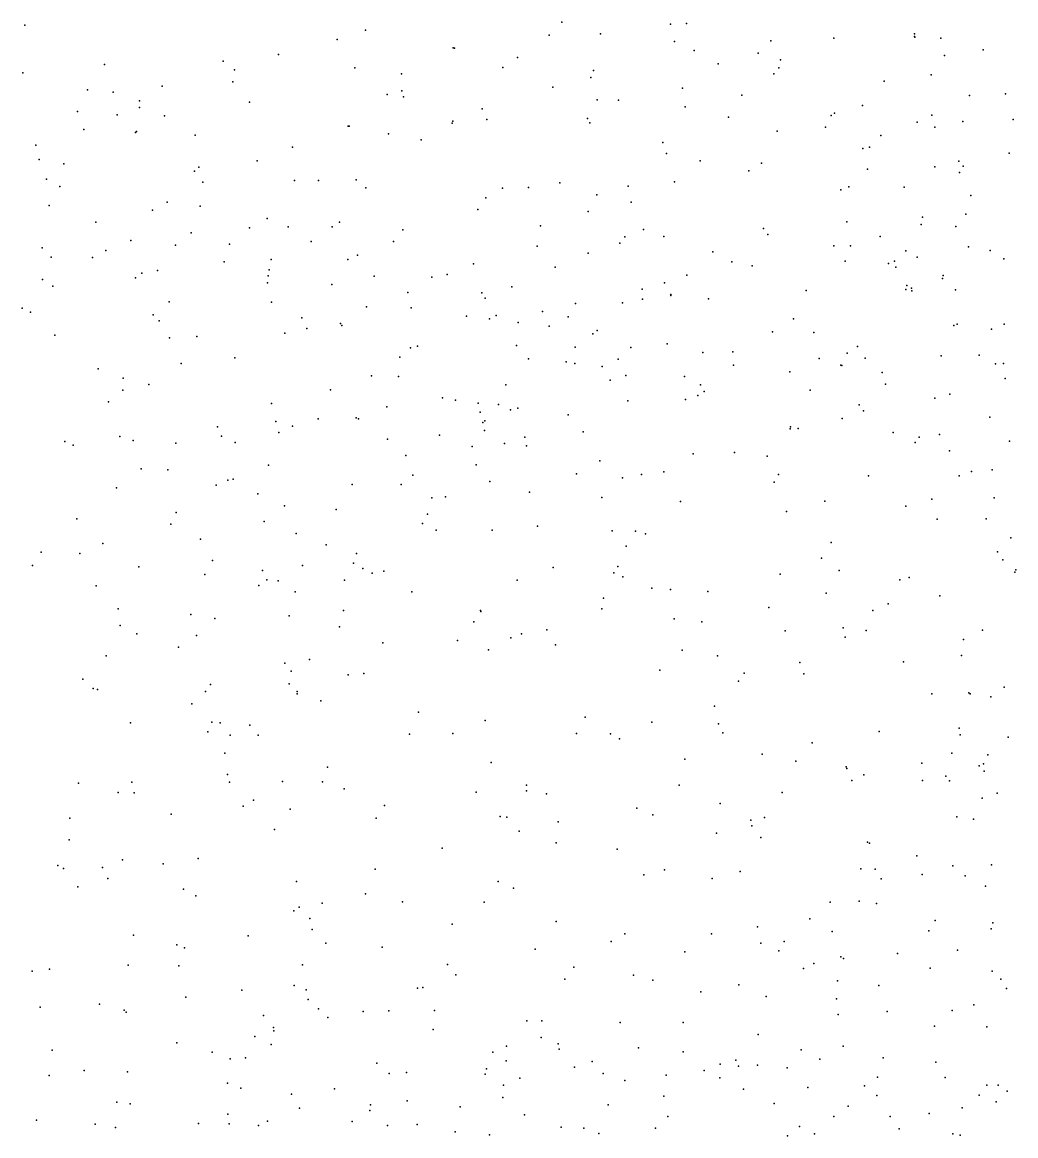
# Model space of a CAD drawing. Header units: metres. Extents: x -23.9 to 23.9, y -28.5 to 28.5.
# Drawn here: x -2.245 to -1.499, y 0.014 to 0.85 of the extents above; entities that cross this region are included whole.
import ezdxf

# ---------------------------------------------------------------- set-up
doc = ezdxf.new("R2010")
doc.units = ezdxf.units.M

msp = doc.modelspace()

# ---------------------------------------------------------------- linework, layer by layer
for p in [(-2.2426, 0.8477, -19.7095), (-1.8394, 0.85, -9.4086), (-1.7579, 0.8486, -19.9706), (-1.7458, 0.8491, -6.0269), (-2.0082, 0.837, -5.4439), (-1.9869, 0.8441, 23.8828), (-1.8489, 0.8402, -27.191), (-1.8104, 0.8412, -6.1561), (-1.6353, 0.838, -8.3455), (-1.5748, 0.8413, 24.5933), (-1.5747, 0.8392, 9.3297), (-1.5744, 0.8388, -11.0105), (-1.5549, 0.838, -8.3338), (-1.9212, 0.8308, -6.2467), (-1.9201, 0.8306, -5.4753), (-1.7548, 0.8355, -9.4248), (-1.7401, 0.8287, -5.6548), (-1.6825, 0.8361, -9.455), (-1.5232, 0.8293, -11.1074), (-2.0938, 0.8209, -5.4033), (-2.0523, 0.8259, -9.6346), (-1.8728, 0.8236, -8.4642), (-1.692, 0.8269, -5.7756), (-1.6754, 0.8217, -5.9029), (-1.5521, 0.825, 24.4688), (-2.2442, 0.8121, 11.5386), (-2.1828, 0.8183, -6.3189), (-2.0852, 0.8144, 27.8118), (-1.9948, 0.8157, -6.3054), (-1.9599, 0.8114, -9.504), (-1.8838, 0.8161, -10.7333), (-1.8157, 0.8139, 5.1762), (-1.7221, 0.8187, -8.3842), (-1.6802, 0.8112, -5.9968), (-1.6766, 0.8158, 9.3266), (-2.0865, 0.8052, -6.3329), (-1.8177, 0.8084, 27.7305), (-1.5975, 0.8058, 24.1779), (-1.5621, 0.8105, 24.2727), (-2.1957, 0.7993, 11.4525), (-2.1763, 0.7974, -10.6801), (-2.1395, 0.8019, 10.4083), (-1.9706, 0.7957, -5.3987), (-1.9596, 0.7986, 27.7865), (-1.8462, 0.8013, -5.4793), (-1.7488, 0.8006, -6.1459), (-1.7044, 0.7953, -11.8482), (-1.5334, 0.7949, 24.3804), (-1.5064, 0.7962, 24.7113), (-2.1567, 0.791, 8.9116), (-2.0739, 0.7901, 9.4834), (-1.9584, 0.7941, -10.6988), (-1.813, 0.7918, -11.9258), (-1.7969, 0.7914, -10.7674), (-1.747, 0.7866, 23.965), (-1.6138, 0.7875, -11.7581), (-2.2032, 0.7831, 10.3104), (-2.1734, 0.7806, 11.5938), (-2.1566, 0.786, -9.7467), (-2.1379, 0.7797, 23.8188), (-1.8992, 0.7849, -8.5293), (-1.8201, 0.7778, -6.2561), (-1.7143, 0.7787, -10.82), (-1.6372, 0.7801, -10.8872), (-1.6348, 0.7818, 27.5558), (-1.5616, 0.7803, -8.375), (-2.1983, 0.7695, 11.2975), (-1.9999, 0.772, -9.5708), (-1.9992, 0.7719, 9.4364), (-1.9218, 0.7742, 9.3976), (-1.9213, 0.7757, 10.5452), (-1.8958, 0.7769, 23.8709), (-1.8185, 0.7745, 13.8876), (-1.6414, 0.7711, 26.7229), (-1.5727, 0.7751, 27.4575), (-1.5595, 0.7712, 26.9245), (-1.5383, 0.7755, 10.6258), (-1.5005, 0.777, -9.436), (-2.1596, 0.7673, 9.5814), (-2.1589, 0.768, -5.349), (-2.1147, 0.7651, 11.5184), (-1.9697, 0.7661, -8.6313), (-1.9451, 0.7616, -11.9902), (-1.6778, 0.7681, -6.1009), (-1.6001, 0.765, 26.843), (-2.2344, 0.7578, 10.2324), (-2.0418, 0.7563, -9.6321), (-1.7637, 0.7596, -8.4465), (-1.6134, 0.7551, -5.9233), (-1.6086, 0.7561, -5.836), (-2.232, 0.747, -8.6189), (-2.0683, 0.746, -10.6677), (-1.7609, 0.7515, 9.3615), (-1.7356, 0.7459, -6.2097), (-1.6896, 0.7443, -9.3822), (-1.5414, 0.7458, -11.009), (-1.5036, 0.7516, -11.5915), (-2.2135, 0.7437, -9.7874), (-2.1152, 0.7381, 27.7831), (-2.1121, 0.7413, -8.6861), (-1.699, 0.7384, -5.5411), (-1.6101, 0.7397, -5.7475), (-1.5595, 0.7414, -9.403), (-1.5408, 0.7373, 24.2164), (-1.5381, 0.7419, 27.3259), (-2.2265, 0.7321, 11.1834), (-2.1091, 0.7299, -6.4021), (-2.0402, 0.7311, 10.4489), (-2.0222, 0.7312, -6.3885), (-1.994, 0.7316, -8.6934), (-1.8409, 0.7294, -8.5382), (-1.7549, 0.7301, -5.4768), (-2.2163, 0.7266, -6.3952), (-1.9867, 0.7256, -5.3344), (-1.884, 0.7254, -9.3759), (-1.8646, 0.7258, 27.7083), (-1.8133, 0.7204, -5.4087), (-1.7898, 0.7269, -9.3051), (-1.6301, 0.7241, -8.4355), (-1.6241, 0.7263, 24.0559), (-1.5824, 0.7261, -10.9463), (-1.5324, 0.72, 27.1825), (-2.2244, 0.7125, 11.83), (-2.1359, 0.7149, 11.7584), (-2.111, 0.712, -5.3067), (-1.8966, 0.7182, -6.3564), (-1.7874, 0.7149, -6.2925), (-2.1469, 0.709, -9.7359), (-2.0607, 0.7026, -12.0186), (-1.9026, 0.7094, -10.7006), (-1.8198, 0.708, 10.5745), (-1.5687, 0.7036, -5.8634), (-1.5361, 0.706, -8.4398), (-2.1893, 0.6998, -10.662), (-2.0741, 0.6955, 11.7035), (-2.0449, 0.6964, 27.7441), (-2.0119, 0.6964, 11.5038), (-2.0063, 0.6998, -9.5695), (-1.9589, 0.6941, 23.8089), (-1.8555, 0.697, -9.2812), (-1.7781, 0.6943, 23.8948), (-1.6881, 0.695, 9.3902), (-1.6256, 0.7002, 10.6884), (-1.5696, 0.6982, -11.7235), (-1.5436, 0.6965, 26.7412), (-2.1632, 0.686, 10.2769), (-2.1178, 0.6919, 14.2319), (-1.7923, 0.6889, 9.4096), (-1.7628, 0.6892, -11.9138), (-1.6848, 0.6907, -8.4928), (-1.6005, 0.6891, 9.403), (-2.2296, 0.6805, 10.0922), (-2.1818, 0.6786, 27.7369), (-2.1295, 0.6826, 23.78), (-2.0891, 0.6834, 11.2282), (-2.0277, 0.6854, 7.1246), (-1.966, 0.6853, 22.8399), (-1.8579, 0.6819, -8.6328), (-1.796, 0.6842, -8.5674), (-1.7262, 0.6777, -9.2751), (-1.6352, 0.6821, 10.8944), (-1.6227, 0.682, -11.8013), (-1.5812, 0.6783, 27.0185), (-1.5342, 0.6814, 10.7671), (-1.5179, 0.6787, 11.0335), (-2.2228, 0.6737, -5.2903), (-2.1918, 0.6734, 9.75), (-2.0931, 0.6702, -10.6563), (-2.0578, 0.6719, 9.5621), (-2.0001, 0.6718, 11.371), (-1.9929, 0.6751, -8.7949), (-1.8198, 0.6766, -6.3509), (-1.7118, 0.6701, 10.7032), (-1.6267, 0.6705, 11.0054), (-1.5898, 0.6705, -5.6537), (-1.5726, 0.6736, 27.109), (-1.5077, 0.6723, -11.0527), (-2.1549, 0.6617, 11.1268), (-2.1431, 0.6637, -12.0295), (-2.0592, 0.664, -8.7217), (-1.9255, 0.6607, 9.4763), (-1.9058, 0.6685, -5.3256), (-1.8445, 0.666, -11.966), (-1.6966, 0.6671, -6.2495), (-1.5942, 0.6689, 27.3384), (-1.5888, 0.6662, 26.807), (-2.2293, 0.6567, -12.0205), (-2.1596, 0.658, -8.6824), (-2.0605, 0.6543, -24.6249), (-2.0601, 0.6595, 10.3652), (-2.0121, 0.653, 18.2616), (-1.9805, 0.6594, -12.0143), (-1.9372, 0.6585, -9.4102), (-1.7623, 0.6542, -10.7637), (-1.7456, 0.66, -6.3055), (-1.5536, 0.6575, -9.3017), (-1.5533, 0.6598, -8.5057), (-2.2216, 0.6518, 9.9326), (-1.9552, 0.647, 11.465), (-1.8995, 0.6469, -8.775), (-1.8771, 0.6512, -6.3965), (-1.7792, 0.6496, -9.1999), (-1.7576, 0.6455, 13.5024), (-1.7576, 0.6448, 10.9273), (-1.656, 0.6486, -8.5433), (-1.5812, 0.6492, 11.1021), (-1.5805, 0.6522, 24.0733), (-1.5769, 0.6504, -6.0706), (-1.5766, 0.6484, -10.9382), (-1.5439, 0.649, -5.7676), (-2.1344, 0.6401, -9.7171), (-2.0576, 0.6397, -6.4575), (-1.9862, 0.6363, 11.2922), (-1.9526, 0.6356, 11.5822), (-1.8971, 0.6429, 10.5044), (-1.8293, 0.6388, -8.6894), (-1.794, 0.6394, -5.3624), (-1.7789, 0.6421, 27.583), (-1.7294, 0.6424, 11.0319), (-2.2446, 0.6353, 11.9499), (-2.2385, 0.6323, 11.0364), (-2.1463, 0.6303, -6.4721), (-2.0347, 0.6281, -10.6581), (-1.911, 0.6293, -9.3347), (-1.8937, 0.6272, 27.6491), (-1.8889, 0.6297, 23.8109), (-1.854, 0.6329, -10.7088), (-1.8348, 0.6288, -9.1164), (-1.6655, 0.6274, -10.8301), (-2.1418, 0.6257, 11.9016), (-2.031, 0.62, -9.5881), (-2.0057, 0.6239, 19.0447), (-2.0047, 0.6222, -5.2595), (-1.8724, 0.6245, -9.2019), (-1.8491, 0.6219, 9.4709), (-1.5452, 0.6224, -11.7042), (-1.5427, 0.6232, -5.688), (-1.517, 0.6196, -5.9029), (-1.5074, 0.6233, 26.8124), (-2.2201, 0.6151, -5.2497), (-2.134, 0.6129, 9.7208), (-2.1136, 0.6141, -8.7219), (-2.0474, 0.6165, -8.801), (-1.8163, 0.616, 10.7749), (-1.8129, 0.6185, 10.6762), (-1.6814, 0.6175, -5.4378), (-1.6502, 0.617, 27.3817), (-1.9532, 0.6054, 11.6915), (-1.9479, 0.6068, -10.6733), (-1.8735, 0.6073, -8.8283), (-1.8296, 0.6061, 10.548), (-1.7878, 0.6058, 23.8527), (-1.7603, 0.6085, -8.6928), (-1.7336, 0.6021, -9.1266), (-1.7111, 0.6026, -11.8884), (-1.6176, 0.6066, 16.9552), (-2.1253, 0.5938, -12.0346), (-2.0849, 0.5981, 10.2851), (-1.9611, 0.5984, 23.7765), (-1.8646, 0.5972, 10.8473), (-1.8363, 0.5951, -8.8924), (-1.8298, 0.5938, 11.0635), (-1.7971, 0.597, -9.0314), (-1.6463, 0.5976, 11.2081), (-1.6253, 0.6015, -8.6102), (-1.6117, 0.5978, -5.5155), (-1.5548, 0.5995, -9.2153), (-1.5262, 0.6, 11.2294), (-1.508, 0.5938, -5.7971), (-2.1876, 0.5898, -9.7419), (-1.8093, 0.5916, -11.9543), (-1.7106, 0.5925, 27.4469), (-1.6682, 0.5874, -8.6642), (-1.6299, 0.5926, -9.1742), (-1.6292, 0.5923, 27.2163), (-1.5989, 0.5869, -11.7794), (-1.5138, 0.5934, -8.601), (-2.1689, 0.5828, 9.9555), (-2.1495, 0.578, 10.0862), (-1.9823, 0.5845, 10.3907), (-1.9622, 0.5839, -19.2759), (-1.8816, 0.5777, 10.9729), (-1.8032, 0.5811, -5.3213), (-1.7915, 0.5847, -8.9459), (-1.7473, 0.5841, -6.358), (-1.7353, 0.5776, -8.7579), (-1.5966, 0.5782, -6.1975), (-1.5067, 0.5825, 24.168), (-2.1692, 0.5738, 11.9685), (-2.0132, 0.574, 11.1488), (-1.7375, 0.5698, -10.78), (-1.7326, 0.5728, 9.4822), (-1.653, 0.5738, -6.2773), (-1.5481, 0.5706, -8.6715), (-2.1798, 0.565, -6.4961), (-2.0575, 0.5637, 11.8896), (-1.9709, 0.5613, -6.4821), (-1.929, 0.568, -5.2576), (-1.9193, 0.5663, -9.2453), (-1.9023, 0.564, -6.4547), (-1.8871, 0.5629, -8.9434), (-1.7899, 0.5656, 11.1746), (-1.7466, 0.5667, -8.8838), (-1.6163, 0.5626, -8.7164), (-1.5595, 0.5676, 24.0693), (-2.0224, 0.5522, -12.0183), (-1.9939, 0.553, -8.9296), (-1.9922, 0.5521, 9.6371), (-1.9009, 0.5571, 10.7467), (-1.878, 0.559, -9.0787), (-1.8726, 0.5602, 10.6577), (-1.8347, 0.5552, -10.7192), (-1.629, 0.5525, 9.4572), (-1.6131, 0.5583, -9.083), (-1.5181, 0.5535, 26.8863), (-2.0979, 0.5462, 10.1788), (-2.0541, 0.5501, 11.0603), (-2.0418, 0.5467, 9.7122), (-1.8989, 0.5494, -9.1586), (-1.8974, 0.5508, 11.2545), (-1.668, 0.5447, -11.8479), (-1.6677, 0.5462, -5.4084), (-1.662, 0.545, 23.9354), (-2.2127, 0.5352, 10.9703), (-2.1713, 0.539, -5.2154), (-2.1614, 0.5359, -8.7199), (-2.095, 0.5391, 9.8238), (-2.052, 0.5418, -5.221), (-1.9703, 0.5369, -9.413), (-1.9314, 0.5399, 5.8203), (-1.8976, 0.5435, 27.5508), (-1.8673, 0.5383, -11.9725), (-1.8235, 0.5424, 27.5034), (-1.5906, 0.542, -8.795), (-1.5713, 0.5385, 26.9728), (-1.556, 0.5403, -10.974), (-1.5033, 0.5354, -8.8043), (-2.2064, 0.5325, 14.6661), (-2.1292, 0.5339, 23.7457), (-2.0848, 0.5343, -9.6177), (-1.9069, 0.5315, 9.5927), (-1.8826, 0.5337, 22.3374), (-1.8659, 0.5319, 11.539), (-1.7098, 0.527, 27.2621), (-1.5743, 0.5343, 11.3137), (-1.5485, 0.5281, -6.1531), (-1.9565, 0.5246, 11.8193), (-1.811, 0.5207, 23.8242), (-1.7409, 0.5259, 27.3425), (-1.6852, 0.5242, -10.8233), (-2.1554, 0.5147, 19.3938), (-2.1353, 0.5139, -10.6563), (-2.0598, 0.5175, 10.9403), (-1.9039, 0.5177, 11.725), (-1.8284, 0.511, -6.4462), (-1.7798, 0.5104, 9.5363), (-1.7628, 0.5125, -11.9114), (-1.6769, 0.5105, -6.3388), (-1.5318, 0.5126, 9.4636), (-1.5165, 0.5138, -6.087), (-2.0989, 0.5023, 11.9809), (-2.0903, 0.5061, 9.9618), (-2.0863, 0.5069, 10.0945), (-1.997, 0.5028, 10.8546), (-1.9601, 0.5029, -9.3278), (-1.9514, 0.5099, 10.5046), (-1.8935, 0.505, -10.7043), (-1.7939, 0.5078, 11.2678), (-1.6801, 0.5047, 17.4696), (-1.6093, 0.5095, -10.904), (-1.5411, 0.5094, -5.5679), (-2.1738, 0.5004, 12.0248), (-2.0678, 0.4959, -10.6651), (-1.9269, 0.4936, -11.9884), (-1.8638, 0.497, 11.3257), (-2.0478, 0.4868, -8.8813), (-1.937, 0.4929, -9.1264), (-1.8095, 0.4932, 27.38), (-1.7503, 0.4902, -10.7827), (-1.6421, 0.4903, 27.1098), (-1.5811, 0.4867, -5.4927), (-1.5617, 0.4919, -11.7064), (-1.515, 0.4928, 24.1199), (-2.2037, 0.4771, -8.7148), (-2.1291, 0.4819, -9.6465), (-2.009, 0.4841, 11.9206), (-1.9404, 0.4807, 27.4862), (-1.6709, 0.4825, 17.9982), (-1.5577, 0.4769, -6.2011), (-1.5209, 0.477, -11.6432), (-2.1331, 0.4732, -16.3337), (-2.0629, 0.4751, -9.5521), (-1.944, 0.4735, -5.2179), (-1.9338, 0.4686, 23.7711), (-1.8918, 0.4686, 9.6559), (-1.8577, 0.4717, -5.248), (-2.1107, 0.4617, -8.8101), (-2.0389, 0.466, 10.2467), (-1.8017, 0.468, 27.2801), (-1.7842, 0.4679, 11.3457), (-1.7767, 0.4658, -5.2927), (-1.5023, 0.4629, -5.6236), (-2.2305, 0.452, -6.5288), (-2.1841, 0.4586, 27.4976), (-2.0164, 0.4576, -9.4497), (-1.7911, 0.4566, 23.2427), (-1.6373, 0.4593, -11.8046), (-1.5125, 0.4524, -6.1342), (-2.2015, 0.4511, -12.0099), (-2.1019, 0.4458, 23.7414), (-1.996, 0.4437, 10.6503), (-1.9936, 0.451, -9.383), (-1.6445, 0.4475, 23.9413), (-1.5083, 0.4463, 26.9757), (-2.2369, 0.4421, 23.2225), (-2.1572, 0.4411, 10.9295), (-2.1076, 0.4354, -12.0097), (-2.0642, 0.4382, 10.8663), (-2.0343, 0.442, -15.5985), (-1.9888, 0.4398, -9.0851), (-1.9819, 0.4362, 10.4214), (-1.9731, 0.4377, -11.9936), (-1.8461, 0.4405, -10.7329), (-1.8004, 0.4366, 23.8252), (-1.7974, 0.4414, 15.9107), (-1.6756, 0.4355, -10.8494), (-1.6313, 0.4384, 11.4039), (-1.4994, 0.4371, -11.5566), (-1.4987, 0.4389, 22.5318), (-2.1892, 0.4267, -9.6626), (-2.0671, 0.4271, -10.6799), (-2.0611, 0.4312, -5.1871), (-2.0524, 0.4306, -8.9281), (-2.0026, 0.431, 9.8688), (-1.8731, 0.4311, 8.2854), (-1.7937, 0.4335, 11.5093), (-1.5858, 0.4312, 24.0138), (-1.5788, 0.4331, 9.4791), (-2.0396, 0.4223, 27.4045), (-1.9522, 0.4222, 27.3586), (-1.772, 0.425, 27.1743), (-1.7579, 0.424, 7.5463), (-1.7298, 0.4225, 23.8764), (-1.6409, 0.4213, -5.3888), (-1.5556, 0.4192, -5.5038), (-1.8082, 0.4174, 11.6085), (-1.684, 0.4105, 9.5165), (-1.5944, 0.4133, -10.9618), (-2.1725, 0.4095, -5.1814), (-2.1181, 0.4052, -6.544), (-2.0999, 0.4023, 12.0383), (-2.0443, 0.4043, -11.9916), (-2.0035, 0.4083, -9.2838), (-1.9006, 0.4082, -11.9573), (-1.9004, 0.4075, -6.5001), (-1.8094, 0.4094, -6.4624), (-1.7552, 0.4019, -10.8066), (-1.606, 0.4082, -6.2923), (-2.1711, 0.397, -10.6877), (-2.0063, 0.396, -9.1754), (-1.9056, 0.3998, -10.7261), (-1.8507, 0.3937, 11.7621), (-1.7345, 0.3998, -6.4116), (-1.6283, 0.3953, -22.9004), (-1.6111, 0.3933, -11.7325), (-1.5237, 0.3935, -11.1013), (-2.1585, 0.3908, -8.8237), (-2.1138, 0.3895, 27.3291), (-1.9178, 0.3856, 11.8771), (-1.8778, 0.3877, 23.7974), (-1.8698, 0.3908, 27.2782), (-1.6719, 0.3929, -6.3679), (-1.6267, 0.3881, 27.1032), (-1.5378, 0.3865, 27.0395), (-2.1274, 0.3807, -9.5533), (-1.9739, 0.3839, 11.9531), (-1.8945, 0.3788, -5.2202), (-1.8443, 0.3824, 19.3168), (-1.7492, 0.3784, -11.8616), (-2.1817, 0.3741, -11.9852), (-2.0474, 0.3686, 9.9746), (-2.029, 0.3715, 23.7581), (-1.7226, 0.3741, 18.8186), (-1.6609, 0.3691, -11.7854), (-1.583, 0.3696, 11.459), (-1.5393, 0.3745, -11.6), (-2.0427, 0.3628, 27.2902), (-1.9998, 0.3599, -10.7117), (-1.9881, 0.361, -6.5342), (-1.766, 0.3634, -5.2829), (-1.7026, 0.3612, 11.4746), (-1.6577, 0.3606, 23.9409), (-2.1992, 0.3567, 27.3378), (-2.1032, 0.3526, -5.1734), (-2.0442, 0.3532, -9.12), (-1.7069, 0.3552, 14.5001), (-2.1913, 0.3496, 23.7556), (-2.1882, 0.349, -9.5838), (-2.107, 0.3475, -8.943), (-2.0383, 0.3473, 10.5471), (-2.0383, 0.3456, -9.2226), (-1.5617, 0.3456, -11.0564), (-1.5338, 0.3464, 9.4532), (-1.5329, 0.3456, -5.521), (-1.5173, 0.3434, -11.1689), (-1.5074, 0.3507, 24.8838), (-2.1173, 0.3382, 10.7957), (-2.0204, 0.3403, 10.3451), (-1.7249, 0.3364, 23.8925), (-1.9472, 0.3319, 9.7503), (-1.8219, 0.3282, -10.7901), (-2.1633, 0.3238, -6.5509), (-2.1022, 0.3243, 9.3899), (-2.0961, 0.3238, -10.7129), (-2.0738, 0.3221, -9.3524), (-1.8971, 0.3256, -10.759), (-1.7719, 0.3243, 27.2006), (-1.7218, 0.3231, -10.8652), (-1.5412, 0.3198, 24.1009), (-2.1054, 0.3171, -11.9679), (-2.0884, 0.3145, 10.6496), (-2.0675, 0.3146, 8.8178), (-1.9538, 0.3154, 23.779), (-1.9213, 0.3159, -6.5181), (-1.8284, 0.3159, 23.8237), (-1.803, 0.3156, -6.4712), (-1.7963, 0.3118, 11.7001), (-1.7187, 0.3163, -11.8119), (-1.6013, 0.3173, -5.417), (-1.5403, 0.3149, 24.7885), (-1.5043, 0.3132, -11.3552), (-2.0925, 0.3012, -9.0536), (-1.6516, 0.3088, -10.9451), (-1.8926, 0.294, 11.8912), (-1.7471, 0.2967, 11.6039), (-1.6892, 0.3003, -5.3284), (-1.6639, 0.2951, -6.3716), (-1.5693, 0.2935, -6.2591), (-1.5467, 0.301, 25.8528), (-1.523, 0.2931, -11.2527), (-1.5197, 0.2999, -11.4343), (-2.0904, 0.285, -9.1704), (-2.0154, 0.2907, 9.8799), (-1.626, 0.2908, 23.991), (-1.6255, 0.2895, -11.6839), (-1.6128, 0.2848, 9.4784), (-1.5262, 0.2917, -6.1969), (-1.5223, 0.2875, 24.9445), (-2.2023, 0.2785, -11.9415), (-2.1624, 0.2792, 10.7296), (-2.0891, 0.2792, -6.5491), (-2.0491, 0.2799, 23.7719), (-2.0192, 0.2795, -5.1803), (-1.8659, 0.277, 9.6437), (-1.7513, 0.277, -6.4331), (-1.6217, 0.2807, 11.5072), (-1.5686, 0.2807, -11.5609), (-1.5511, 0.2839, -5.4906), (-1.5483, 0.2804, -11.1712), (-2.1726, 0.2715, -10.6885), (-2.1607, 0.2713, 27.249), (-2.003, 0.2742, 10.4292), (-1.9039, 0.2718, -5.212), (-1.8659, 0.2727, -6.4964), (-1.851, 0.2706, -11.8716), (-1.6741, 0.2716, 9.7922), (-1.5126, 0.271, -5.5514), (-2.0787, 0.2612, 12.0698), (-2.071, 0.2657, 13.1522), (-1.9727, 0.2617, -10.7666), (-1.7831, 0.2597, -11.8211), (-1.7205, 0.2633, 9.5324), (-1.5239, 0.2674, 25.9804), (-2.2089, 0.2523, -5.1795), (-2.1329, 0.2553, -9.333), (-2.0434, 0.2591, 9.97), (-1.979, 0.2523, 27.2487), (-1.8857, 0.2536, -27.915), (-1.8807, 0.253, 13.8157), (-1.7712, 0.2549, -10.8733), (-1.6873, 0.2528, -11.7269), (-1.5429, 0.2533, -11.3747), (-1.5304, 0.2516, 24.1664), (-2.0553, 0.2439, 10.0894), (-1.8714, 0.2426, 27.2376), (-1.8423, 0.2496, 17.153), (-1.6975, 0.2508, 27.1858), (-1.6969, 0.2466, 11.5384), (-2.2093, 0.236, -9.4352), (-1.7234, 0.2411, 23.9246), (-1.6901, 0.2378, -10.9674), (-1.6101, 0.2342, -15.9769), (-1.9293, 0.2298, 9.7344), (-1.8438, 0.2337, -10.8406), (-1.7979, 0.229, -6.4586), (-1.6086, 0.2336, 25.782), (-2.1693, 0.221, -9.1467), (-2.1388, 0.2179, 10.6099), (-2.1126, 0.222, 23.785), (-1.573, 0.2241, -11.2401), (-2.2179, 0.2168, 23.7947), (-2.2137, 0.2146, -9.0292), (-2.1843, 0.2153, -6.5408), (-1.9797, 0.2139, -11.8847), (-1.7779, 0.2098, 11.6868), (-1.7624, 0.2134, -5.2899), (-1.7056, 0.2122, -6.3918), (-1.6151, 0.2143, 24.8438), (-1.6043, 0.214, -11.1478), (-1.5689, 0.2099, -5.4805), (-1.5458, 0.2165, 25.0161), (-1.5169, 0.2172, 24.6299), (-2.203, 0.2008, -9.2962), (-2.1804, 0.207, 12.1297), (-2.0386, 0.2046, 10.2657), (-1.8872, 0.2047, -11.8391), (-1.7266, 0.207, -24.0046), (-1.5998, 0.2068, -11.5109), (-1.5366, 0.2089, 25.6464), (-1.5213, 0.2012, 27.0786), (-2.1236, 0.199, -5.1776), (-2.1144, 0.1939, -6.5424), (-1.9869, 0.1954, 9.8315), (-1.8757, 0.1998, -6.4911), (-2.0366, 0.1855, 23.8068), (-2.0195, 0.1885, 9.9252), (-1.959, 0.1894, 11.9907), (-1.8977, 0.1891, 11.9205), (-1.638, 0.1891, 24.0363), (-1.6162, 0.1899, -5.4171), (-1.6033, 0.1881, -6.2857), (-2.0407, 0.1828, -5.1889), (-2.0286, 0.177, 12.047), (-1.6534, 0.1766, 25.002), (-2.0269, 0.1688, 10.3432), (-1.9219, 0.1726, -10.8509), (-1.8438, 0.1747, 9.6365), (-1.6927, 0.1707, 24.9164), (-1.6364, 0.1673, 25.9044), (-1.564, 0.1676, 22.2349), (-1.5592, 0.1754, -6.22), (-1.5172, 0.1692, -6.1515), (-1.5159, 0.1737, 24.285), (-2.1611, 0.1644, 25.4243), (-2.0751, 0.164, -11.8638), (-1.8024, 0.1596, 27.2334), (-1.7923, 0.1653, 23.9076), (-1.7271, 0.1654, -11.6794), (-1.6725, 0.1596, 25.6737), (-2.1285, 0.1571, 20.2314), (-2.1229, 0.1548, -10.741), (-2.0168, 0.1583, -6.5272), (-1.9743, 0.1554, -11.8417), (-1.8594, 0.1539, -10.8955), (-1.7471, 0.1519, -6.4119), (-1.69, 0.1584, -5.3487), (-1.6766, 0.1527, 27.1901), (-1.5875, 0.1506, 25.9865), (-1.5423, 0.1531, -5.5305), (-1.9254, 0.1423, 23.8547), (-1.6502, 0.1432, -11.5166), (-1.63, 0.1481, 25.5969), (-1.6281, 0.1469, -11.2436), (-2.2371, 0.1375, -5.1993), (-2.2241, 0.139, -10.6119), (-2.165, 0.1419, -11.8486), (-2.1271, 0.1415, 25.5231), (-2.0342, 0.1421, 7.6657), (-1.9191, 0.1347, 27.2512), (-1.8304, 0.1405, -11.7519), (-1.7858, 0.1345, -10.9815), (-1.6581, 0.1393, -11.1568), (-1.5629, 0.1396, 24.1989), (-1.5164, 0.1373, 24.5361), (-2.0405, 0.1267, -10.7721), (-1.8373, 0.1315, -6.4636), (-1.7712, 0.1306, 25.7369), (-1.7067, 0.1271, 24.0009), (-1.6325, 0.1301, -11.328), (-1.6016, 0.1266, 25.0989), (-1.51, 0.1315, 25.4033), (-2.1219, 0.1179, -6.5266), (-2.0798, 0.1232, 10.4472), (-2.0315, 0.1233, 10.0603), (-1.9478, 0.1245, -6.5012), (-1.9439, 0.1252, -5.2215), (-1.7351, 0.1218, 11.6231), (-1.6861, 0.1184, 9.5382), (-1.5057, 0.1243, -6.0859), (-2.2311, 0.1104, 10.512), (-2.1865, 0.1125, 25.2987), (-2.03, 0.1162, 10.1776), (-2.0222, 0.109, -5.2096), (-1.6333, 0.1167, 24.0999), (-1.5302, 0.1121, 25.1607), (-2.1681, 0.108, 25.614), (-2.1667, 0.1065, 25.1991), (-2.0636, 0.1042, 19.5956), (-2.0152, 0.1026, 10.2634), (-1.9886, 0.1072, 9.8958), (-1.9694, 0.1075, 25.6477), (-1.9352, 0.1079, 11.9658), (-1.6319, 0.1048, -5.4313), (-1.5951, 0.1072, 24.7939), (-1.5465, 0.1079, 24.6837), (-2.0561, 0.0952, 25.6534), (-2.0558, 0.0926, -6.5101), (-1.936, 0.0937, -11.7514), (-1.8658, 0.1001, 11.8715), (-1.8546, 0.1, -5.2639), (-1.7958, 0.0989, 11.7452), (-1.7483, 0.0988, -11.0885), (-1.5598, 0.0961, 25.473), (-1.5203, 0.0956, 24.3691), (-2.0699, 0.0882, -10.6854), (-1.8551, 0.0875, 25.6085), (-1.692, 0.0898, -11.2327), (-2.2222, 0.078, -6.5031), (-2.1285, 0.0835, 25.4171), (-2.102, 0.0765, -10.6024), (-2.0577, 0.0823, 25.4941), (-1.8912, 0.0765, -6.4631), (-1.881, 0.0811, 25.7458), (-1.8423, 0.0828, 27.2366), (-1.8414, 0.0788, 5.767), (-1.782, 0.0797, 5.7284), (-1.7484, 0.0767, -6.3819), (-1.6597, 0.0783, 11.559), (-1.6282, 0.0811, 16.236), (-2.0886, 0.0715, -11.7679), (-2.0771, 0.0723, -24.3981), (-1.9784, 0.0683, 5.6939), (-1.8813, 0.07, 5.6124), (-1.8166, 0.0695, 5.8544), (-1.7206, 0.0675, 5.6412), (-1.7088, 0.0706, -11.3979), (-1.6925, 0.0669, 5.753), (-1.6458, 0.0713, 16.8214), (-1.5982, 0.0723, 18.9293), (-1.5588, 0.0691, -6.1659), (-2.2244, 0.0591, 10.4373), (-2.1982, 0.0629, 23.4064), (-2.1655, 0.0618, -11.7557), (-1.9691, 0.0605, 5.6164), (-1.9561, 0.0613, 5.8066), (-1.8971, 0.06, -11.6806), (-1.8961, 0.064, -10.9786), (-1.8299, 0.0653, -11.6489), (-1.8085, 0.0606, -6.4175), (-1.7612, 0.0593, -11.1611), (-1.7327, 0.0629, 25.8867), (-1.7069, 0.066, 24.0619), (-1.6703, 0.0649, 27.1764), (-2.0904, 0.0532, -5.2214), (-1.8832, 0.0517, 5.5229), (-1.871, 0.0571, 18.2262), (-1.7923, 0.0552, -11.5645), (-1.7208, 0.0574, 25.5612), (-1.6123, 0.0513, 24.194), (-1.6025, 0.0577, 9.5255), (-1.5518, 0.0575, 27.0935), (-1.5205, 0.0517, -6.0548), (-1.5119, 0.0518, 24.5842), (-2.0805, 0.0494, 27.2368), (-2.0425, 0.045, 5.7317), (-2.0103, 0.049, 10.1023), (-1.8839, 0.0425, 9.7511), (-1.763, 0.0434, 27.2079), (-1.703, 0.0487, 5.8808), (-1.6548, 0.0499, 5.594), (-1.603, 0.044, 10.0643), (-1.5262, 0.0443, -5.6596), (-1.5051, 0.0473, 26.0738), (-2.1737, 0.039, -10.4874), (-2.1635, 0.0378, -5.2258), (-2.0365, 0.0344, 12.039), (-1.9832, 0.037, -11.6964), (-1.9557, 0.0401, 25.762), (-1.9158, 0.0354, -10.8148), (-1.8048, 0.0369, -5.3164), (-1.6801, 0.0379, 5.5136), (-1.6245, 0.036, 25.478), (-1.5389, 0.0348, -20.9646), (-1.5135, 0.0393, 24.4818), (-2.234, 0.0256, 15.3482), (-2.0902, 0.0299, -10.5416), (-1.9837, 0.0328, 5.9113), (-1.8676, 0.0294, 5.454), (-1.76, 0.0282, -11.3519), (-1.6352, 0.0283, 5.8894), (-1.593, 0.0282, 5.8207), (-1.5637, 0.0306, 5.7048), (-2.1898, 0.0225, 25.7541), (-2.1746, 0.0201, -11.694), (-2.1123, 0.023, 5.707), (-2.0892, 0.0228, 5.6358), (-2.0673, 0.0214, -11.6915), (-2.0604, 0.0248, 5.5677), (-1.997, 0.0246, -10.6597), (-1.9705, 0.0216, 23.9207), (-1.9481, 0.0223, 5.4612), (-1.8399, 0.0202, 9.442), (-1.8229, 0.0196, 23.9923), (-1.7692, 0.0195, 5.9852), (-1.6611, 0.0208, 17.8222), (-1.5861, 0.0191, 24.9396), (-1.9197, 0.0167, -11.6221), (-1.8937, 0.0145, 25.8293), (-1.8118, 0.0156, 5.4066), (-1.6701, 0.0138, 9.5711), (-1.6498, 0.0153, -5.4606), (-1.5459, 0.0152, 5.6275), (-1.5404, 0.0141, 25.0446)]:
    msp.add_point(p)

doc.saveas('drawing.dxf')
